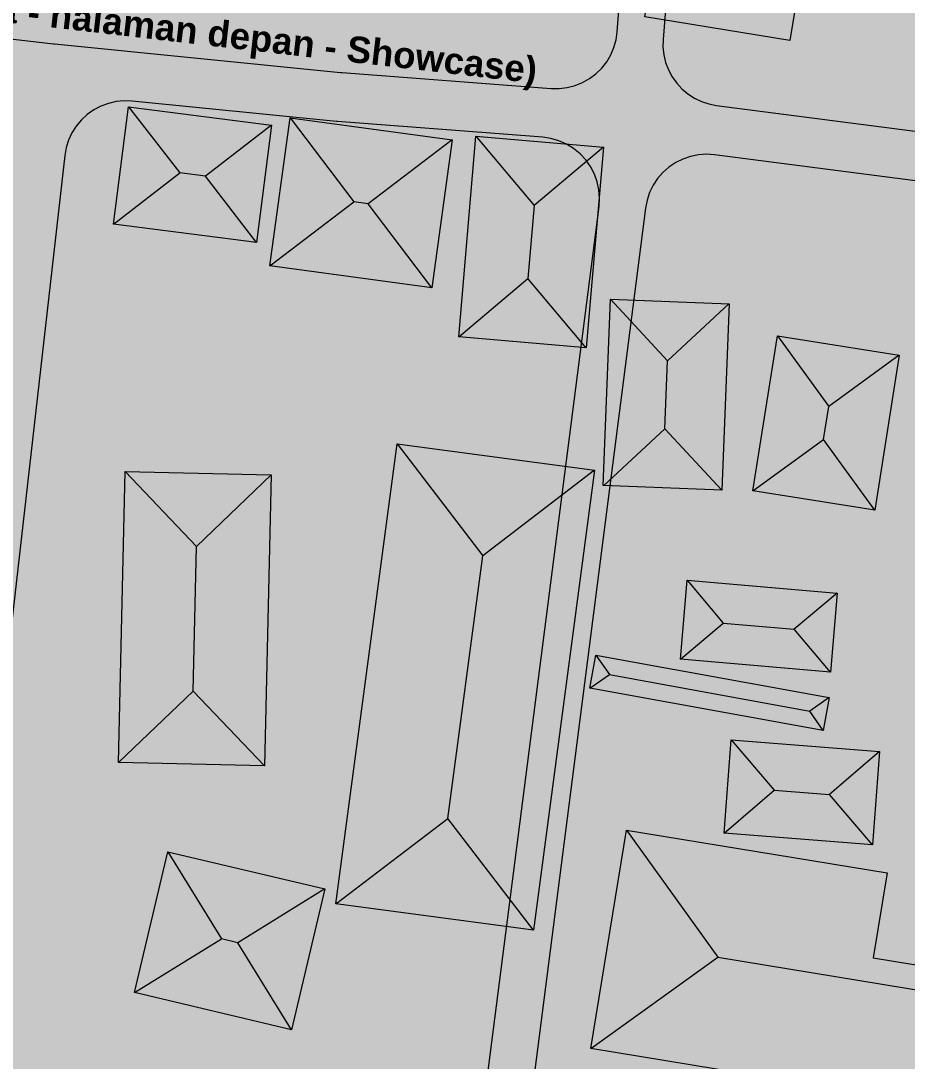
# Model space of a CAD drawing. Header units: metres. Extents: x 305859 to 307221, y 9155922 to 9156786.
# Drawn here: x 306630.1 to 306687.6, y 9156256.9 to 9156324.3 of the extents above; entities that cross this region are included whole.
import ezdxf

# ---------------------------------------------------------------- set-up
doc = ezdxf.new("R2010")
doc.units = ezdxf.units.M
doc.linetypes.add('DASHED2', pattern=[0.762, 0.635, -0.127])
for name, color, linetype, lineweight, true_color in [('A-ALUR_WISATA', 7, 'DASHED2', 50, 0xeb7800), ('A-LABEL', 7, 'Continuous', 0, 0x000000), ('B-BANGUNAN_PERMUKIMAN', 7, 'Continuous', 13, 0xf0cd8c), ('B-BAYANGAN', 7, 'Continuous', 0, 0x76786c), ('J-PERKERASAN_JALAN', 7, 'Continuous', 9, 0x989896)]:
    doc.layers.add(name, color=color, linetype=linetype, lineweight=lineweight, true_color=true_color)
doc.layers.add('G-PERKERASAN', color=7, linetype='Continuous')
doc.styles.add('ARIALB', font='arialbd.ttf')

msp = doc.modelspace()

# ---------------------------------------------------------------- hatches: boundary and pattern name
at = {"layer": 'A-ALUR_WISATA', "true_color": 0xeb7800}
h = msp.add_hatch(color=30, dxfattribs=at)
h.dxf.hatch_style = 1
h.paths.add_polyline_path([(306636.058, 9156320.922), (306631.051, 9156319.298), (306631.521, 9156323.592)])
h = msp.add_hatch(color=30, dxfattribs=at)
h.dxf.hatch_style = 1
h.paths.add_polyline_path([(306628.558, 9156322.558), (306633.164, 9156322.044), (306632.987, 9156320.454), (306628.38, 9156320.967), (306628.379, 9156320.968), (306627.023, 9156321.121), (306627.202, 9156322.711), (306628.558, 9156322.558)])
h = msp.add_hatch(color=30, dxfattribs=at)
h.dxf.hatch_style = 1
h.paths.add_polyline_path([(306637.23, 9156321.598), (306640.364, 9156321.264), (306642.105, 9156321.088), (306641.944, 9156319.496), (306640.2, 9156319.673), (306640.196, 9156319.673), (306637.059, 9156320.008), (306637.057, 9156320.008), (306635.971, 9156320.127), (306636.145, 9156321.717), (306637.23, 9156321.598)])
h = msp.add_hatch(color=30, dxfattribs=at)
h.dxf.hatch_style = 1
h.paths.add_polyline_path([(306647.388, 9156320.571), (306649.742, 9156320.353), (306651.055, 9156320.235), (306650.912, 9156318.641), (306649.597, 9156318.759), (306649.595, 9156318.76), (306647.239, 9156318.978), (306647.236, 9156318.979), (306644.933, 9156319.199), (306645.086, 9156320.792), (306647.388, 9156320.571)])
h = msp.add_hatch(color=30, dxfattribs=at)
h.dxf.hatch_style = 1
h.paths.add_polyline_path([(306654.468, 9156319.935), (306656.841, 9156319.735), (306659.22, 9156319.541), (306660.014, 9156319.479), (306659.889, 9156317.884), (306659.094, 9156317.946), (306659.091, 9156317.946), (306656.71, 9156318.14), (306656.708, 9156318.14), (306654.333, 9156318.34), (306654.331, 9156318.341), (306653.903, 9156318.378), (306654.042, 9156319.972), (306654.468, 9156319.935)])
h = msp.add_hatch(color=30, dxfattribs=at)
h.dxf.hatch_style = 1
h.paths.add_polyline_path([(306664.847, 9156319.042), (306664.855, 9156319.041), (306668.921, 9156318.606), (306668.926, 9156318.606), (306668.999, 9156318.598), (306668.818, 9156317.008), (306668.748, 9156317.016), (306664.689, 9156317.449), (306662.864, 9156317.625), (306663.017, 9156319.218), (306664.847, 9156319.042)])
h = msp.add_hatch(color=30, dxfattribs=at)
h.dxf.hatch_style = 1
h.paths.add_polyline_path([(306673.831, 9156318.048), (306673.835, 9156318.048), (306677.943, 9156317.56), (306677.754, 9156315.971), (306673.648, 9156316.458), (306671.799, 9156316.669), (306671.98, 9156318.259), (306673.831, 9156318.048)])
h = msp.add_hatch(color=30, dxfattribs=at)
h.dxf.hatch_style = 1
h.paths.add_polyline_path([(306686.164, 9156316.561), (306686.166, 9156316.561), (306686.882, 9156316.472), (306686.683, 9156314.884), (306685.969, 9156314.973), (306680.73, 9156315.614), (306680.924, 9156317.202), (306686.164, 9156316.561)])
at = {"layer": 'B-BANGUNAN_PERMUKIMAN', "true_color": 0xc07853}
h = msp.add_hatch(color=23, dxfattribs=at)
h.dxf.hatch_style = 1
h.paths.add_polyline_path([(306679.593, 9156332.259), (306683.074, 9156327.427), (306680.777, 9156327.8), (306680.008, 9156323.072), (306670.603, 9156324.602), (306670.821, 9156325.941), (306679.593, 9156332.259)])
at = {"layer": 'B-BANGUNAN_PERMUKIMAN', "true_color": 0xee9467}
h = msp.add_hatch(color=21, dxfattribs=at)
h.dxf.hatch_style = 1
h.paths.add_polyline_path([(306640.405, 9156314.472), (306636.11, 9156311.153), (306637.086, 9156318.767), (306640.405, 9156314.472)])
at = {"layer": 'B-BANGUNAN_PERMUKIMAN', "true_color": 0xe89065}
h = msp.add_hatch(color=33, dxfattribs=at)
h.dxf.hatch_style = 1
h.paths.add_polyline_path([(306646.372, 9156317.577), (306642.077, 9156314.257), (306640.405, 9156314.472), (306637.086, 9156318.767), (306646.372, 9156317.577)])
at = {"layer": 'B-BANGUNAN_PERMUKIMAN', "true_color": 0xef9467}
h = msp.add_hatch(color=21, dxfattribs=at)
h.dxf.hatch_style = 1
h.paths.add_polyline_path([(306651.709, 9156312.599), (306646.255, 9156308.454), (306647.564, 9156318.053), (306651.709, 9156312.599)])
at = {"layer": 'B-BANGUNAN_PERMUKIMAN', "true_color": 0xe89064}
h = msp.add_hatch(color=33, dxfattribs=at)
h.dxf.hatch_style = 1
h.paths.add_polyline_path([(306652.626, 9156312.474), (306651.709, 9156312.599), (306647.564, 9156318.053), (306658.08, 9156316.619), (306652.626, 9156312.474)])
at = {"layer": 'B-BANGUNAN_PERMUKIMAN', "true_color": 0xb97350}
h = msp.add_hatch(color=23, dxfattribs=at)
h.dxf.hatch_style = 1
h.paths.add_polyline_path([(306642.077, 9156314.257), (306646.372, 9156317.577), (306645.397, 9156309.962), (306642.077, 9156314.257)])
at = {"layer": 'B-BANGUNAN_PERMUKIMAN', "true_color": 0xb87350}
h = msp.add_hatch(color=35, dxfattribs=at)
h.dxf.hatch_style = 1
h.paths.add_polyline_path([(306652.626, 9156312.474), (306658.08, 9156316.619), (306658.08, 9156316.619), (306656.771, 9156307.02), (306652.626, 9156312.474)])
at = {"layer": 'B-BANGUNAN_PERMUKIMAN', "true_color": 0xed9467}
h = msp.add_hatch(color=21, dxfattribs=at)
h.dxf.hatch_style = 1
h.paths.add_polyline_path([(306659.629, 9156316.862), (306663.413, 9156312.371), (306663.009, 9156307.629), (306658.518, 9156303.845), (306658.517, 9156303.845), (306659.629, 9156316.862)])
at = {"layer": 'B-BANGUNAN_PERMUKIMAN', "true_color": 0xe99165}
h = msp.add_hatch(color=33, dxfattribs=at)
h.dxf.hatch_style = 1
h.paths.add_polyline_path([(306663.413, 9156312.371), (306659.629, 9156316.862), (306667.905, 9156316.156), (306663.413, 9156312.371)])
at = {"layer": 'B-BANGUNAN_PERMUKIMAN', "true_color": 0xba7350}
h = msp.add_hatch(color=23, dxfattribs=at)
h.dxf.hatch_style = 1
h.paths.add_polyline_path([(306666.793, 9156303.138), (306663.009, 9156307.629), (306663.413, 9156312.371), (306667.905, 9156316.156), (306666.793, 9156303.138)])
at = {"layer": 'B-BANGUNAN_PERMUKIMAN', "true_color": 0xbf7753}
h = msp.add_hatch(color=23, dxfattribs=at)
h.dxf.hatch_style = 1
h.paths.add_polyline_path([(306640.405, 9156314.472), (306642.077, 9156314.257), (306645.397, 9156309.962), (306636.11, 9156311.152), (306636.11, 9156311.153), (306640.405, 9156314.472)])
h = msp.add_hatch(color=23, dxfattribs=at)
h.dxf.hatch_style = 1
h.paths.add_polyline_path([(306646.255, 9156308.454), (306646.255, 9156308.454), (306651.709, 9156312.599), (306652.626, 9156312.474), (306656.771, 9156307.02), (306646.255, 9156308.454)])
at = {"layer": 'B-BANGUNAN_PERMUKIMAN', "true_color": 0xbe7652}
h = msp.add_hatch(color=23, dxfattribs=at)
h.dxf.hatch_style = 1
h.paths.add_polyline_path([(306663.009, 9156307.629), (306666.793, 9156303.138), (306658.518, 9156303.845), (306663.009, 9156307.629)])
at = {"layer": 'B-BANGUNAN_PERMUKIMAN', "true_color": 0xec9366}
h = msp.add_hatch(color=33, dxfattribs=at)
h.dxf.hatch_style = 1
h.paths.add_polyline_path([(306672.065, 9156302.28), (306671.897, 9156297.885), (306667.906, 9156294.188), (306667.898, 9156294.189), (306668.36, 9156306.279), (306672.065, 9156302.28)])
at = {"layer": 'B-BANGUNAN_PERMUKIMAN', "true_color": 0xeb9266}
h = msp.add_hatch(color=33, dxfattribs=at)
h.dxf.hatch_style = 1
h.paths.add_polyline_path([(306672.065, 9156302.28), (306668.36, 9156306.279), (306676.055, 9156305.977), (306672.065, 9156302.28)])
at = {"layer": 'B-BANGUNAN_PERMUKIMAN', "true_color": 0xbb7451}
h = msp.add_hatch(color=23, dxfattribs=at)
h.dxf.hatch_style = 1
h.paths.add_polyline_path([(306671.897, 9156297.885), (306672.065, 9156302.28), (306676.055, 9156305.977), (306676.063, 9156305.977), (306675.601, 9156293.886), (306671.897, 9156297.885)])
at = {"layer": 'B-BANGUNAN_PERMUKIMAN', "true_color": 0xef9567}
h = msp.add_hatch(color=21, dxfattribs=at)
h.dxf.hatch_style = 1
h.paths.add_polyline_path([(306679.202, 9156303.898), (306679.203, 9156303.898), (306682.532, 9156299.32), (306682.193, 9156297.173), (306677.614, 9156293.844), (306679.202, 9156303.898)])
at = {"layer": 'B-BANGUNAN_PERMUKIMAN', "true_color": 0xe79064}
h = msp.add_hatch(color=33, dxfattribs=at)
h.dxf.hatch_style = 1
h.paths.add_polyline_path([(306682.532, 9156299.32), (306679.203, 9156303.898), (306687.109, 9156302.649), (306687.109, 9156302.649), (306682.532, 9156299.32)])
at = {"layer": 'B-BANGUNAN_PERMUKIMAN', "true_color": 0xb87250}
h = msp.add_hatch(color=35, dxfattribs=at)
h.dxf.hatch_style = 1
h.paths.add_polyline_path([(306682.193, 9156297.173), (306682.532, 9156299.32), (306687.109, 9156302.649), (306685.522, 9156292.596), (306682.193, 9156297.173)])
at = {"layer": 'B-BANGUNAN_PERMUKIMAN', "true_color": 0xbc7551}
h = msp.add_hatch(color=23, dxfattribs=at)
h.dxf.hatch_style = 1
h.paths.add_polyline_path([(306671.897, 9156297.885), (306675.601, 9156293.886), (306667.906, 9156294.188), (306671.897, 9156297.885)])
at = {"layer": 'B-BANGUNAN_PERMUKIMAN', "true_color": 0xee9467}
h = msp.add_hatch(color=21, dxfattribs=at)
h.dxf.hatch_style = 1
h.paths.add_polyline_path([(306660.07, 9156289.639), (306657.805, 9156272.606), (306650.547, 9156267.052), (306654.516, 9156296.896), (306660.07, 9156289.639)])
at = {"layer": 'B-BANGUNAN_PERMUKIMAN', "true_color": 0xe89064}
h = msp.add_hatch(color=33, dxfattribs=at)
h.dxf.hatch_style = 1
h.paths.add_polyline_path([(306660.07, 9156289.639), (306654.516, 9156296.896), (306654.516, 9156296.897), (306667.328, 9156295.193), (306660.07, 9156289.639)])
at = {"layer": 'B-BANGUNAN_PERMUKIMAN', "true_color": 0xc07753}
h = msp.add_hatch(color=23, dxfattribs=at)
h.dxf.hatch_style = 1
h.paths.add_polyline_path([(306682.193, 9156297.173), (306685.522, 9156292.596), (306685.522, 9156292.595), (306677.614, 9156293.844), (306682.193, 9156297.173)])
at = {"layer": 'B-BANGUNAN_PERMUKIMAN', "true_color": 0xec9366}
h = msp.add_hatch(color=33, dxfattribs=at)
h.dxf.hatch_style = 1
h.paths.add_polyline_path([(306636.864, 9156295.103), (306641.495, 9156290.252), (306641.277, 9156280.861), (306636.425, 9156276.229), (306636.864, 9156295.103)])
at = {"layer": 'B-BANGUNAN_PERMUKIMAN', "true_color": 0xeb9266}
h = msp.add_hatch(color=33, dxfattribs=at)
h.dxf.hatch_style = 1
h.paths.add_polyline_path([(306641.495, 9156290.252), (306636.864, 9156295.103), (306646.347, 9156294.883), (306641.495, 9156290.252)])
at = {"layer": 'B-BANGUNAN_PERMUKIMAN', "true_color": 0xbb7451}
h = msp.add_hatch(color=23, dxfattribs=at)
h.dxf.hatch_style = 1
h.paths.add_polyline_path([(306641.277, 9156280.861), (306641.495, 9156290.252), (306646.347, 9156294.883), (306646.347, 9156294.883), (306645.908, 9156276.009), (306641.277, 9156280.861)])
at = {"layer": 'B-BANGUNAN_PERMUKIMAN', "true_color": 0xb97350}
h = msp.add_hatch(color=23, dxfattribs=at)
h.dxf.hatch_style = 1
h.paths.add_polyline_path([(306663.359, 9156265.348), (306657.805, 9156272.606), (306660.07, 9156289.639), (306667.328, 9156295.193), (306663.359, 9156265.348)])
at = {"layer": 'B-BANGUNAN_PERMUKIMAN', "true_color": 0xed9467}
h = msp.add_hatch(color=21, dxfattribs=at)
h.dxf.hatch_style = 1
h.paths.add_polyline_path([(306675.687, 9156285.276), (306672.9, 9156282.935), (306673.346, 9156288.063), (306675.687, 9156285.276)])
at = {"layer": 'B-BANGUNAN_PERMUKIMAN', "true_color": 0xe99165}
h = msp.add_hatch(color=33, dxfattribs=at)
h.dxf.hatch_style = 1
h.paths.add_polyline_path([(306680.295, 9156284.875), (306675.687, 9156285.276), (306673.346, 9156288.063), (306683.082, 9156287.217), (306680.295, 9156284.875)])
at = {"layer": 'B-BANGUNAN_PERMUKIMAN', "true_color": 0xba7350}
h = msp.add_hatch(color=23, dxfattribs=at)
h.dxf.hatch_style = 1
h.paths.add_polyline_path([(306682.636, 9156282.088), (306680.295, 9156284.875), (306683.082, 9156287.217), (306683.082, 9156287.216), (306682.636, 9156282.088)])
at = {"layer": 'B-BANGUNAN_PERMUKIMAN', "true_color": 0xbe7652}
h = msp.add_hatch(color=23, dxfattribs=at)
h.dxf.hatch_style = 1
h.paths.add_polyline_path([(306672.9, 9156282.935), (306672.9, 9156282.935), (306675.687, 9156285.276), (306680.295, 9156284.875), (306682.636, 9156282.088), (306672.9, 9156282.935)])
at = {"layer": 'B-BANGUNAN_PERMUKIMAN', "true_color": 0xef9568}
h = msp.add_hatch(color=21, dxfattribs=at)
h.dxf.hatch_style = 1
h.paths.add_polyline_path([(306668.292, 9156281.934), (306667.031, 9156281.062), (306667.419, 9156283.194), (306668.292, 9156281.934)])
at = {"layer": 'B-BANGUNAN_PERMUKIMAN', "true_color": 0xe79064}
h = msp.add_hatch(color=33, dxfattribs=at)
h.dxf.hatch_style = 1
h.paths.add_polyline_path([(306682.553, 9156280.443), (306681.293, 9156279.57), (306668.292, 9156281.934), (306667.419, 9156283.194), (306682.553, 9156280.443)])
at = {"layer": 'B-BANGUNAN_PERMUKIMAN', "true_color": 0xc07753}
h = msp.add_hatch(color=23, dxfattribs=at)
h.dxf.hatch_style = 1
h.paths.add_polyline_path([(306668.292, 9156281.934), (306681.293, 9156279.57), (306682.165, 9156278.311), (306682.165, 9156278.31), (306667.031, 9156281.062), (306668.292, 9156281.934)])
at = {"layer": 'B-BANGUNAN_PERMUKIMAN', "true_color": 0xbc7551}
h = msp.add_hatch(color=23, dxfattribs=at)
h.dxf.hatch_style = 1
h.paths.add_polyline_path([(306641.277, 9156280.861), (306645.908, 9156276.009), (306645.908, 9156276.009), (306636.425, 9156276.229), (306641.277, 9156280.861)])
at = {"layer": 'B-BANGUNAN_PERMUKIMAN', "true_color": 0xb8724f}
h = msp.add_hatch(color=35, dxfattribs=at)
h.dxf.hatch_style = 1
h.paths.add_polyline_path([(306681.293, 9156279.57), (306682.553, 9156280.443), (306682.165, 9156278.311), (306681.293, 9156279.57)])
at = {"layer": 'B-BANGUNAN_PERMUKIMAN', "true_color": 0xed9467}
h = msp.add_hatch(color=21, dxfattribs=at)
h.dxf.hatch_style = 1
h.paths.add_polyline_path([(306678.997, 9156274.432), (306675.738, 9156271.638), (306675.738, 9156271.638), (306676.203, 9156277.692), (306678.997, 9156274.432)])
at = {"layer": 'B-BANGUNAN_PERMUKIMAN', "true_color": 0xea9165}
h = msp.add_hatch(color=33, dxfattribs=at)
h.dxf.hatch_style = 1
h.paths.add_polyline_path([(306685.834, 9156276.951), (306685.834, 9156276.95), (306682.574, 9156274.157), (306678.997, 9156274.432), (306676.203, 9156277.692), (306685.834, 9156276.951)])
at = {"layer": 'B-BANGUNAN_PERMUKIMAN', "true_color": 0xba7350}
h = msp.add_hatch(color=23, dxfattribs=at)
h.dxf.hatch_style = 1
h.paths.add_polyline_path([(306682.574, 9156274.157), (306685.834, 9156276.95), (306685.368, 9156270.897), (306682.574, 9156274.157)])
at = {"layer": 'B-BANGUNAN_PERMUKIMAN', "true_color": 0xbd7652}
h = msp.add_hatch(color=23, dxfattribs=at)
h.dxf.hatch_style = 1
h.paths.add_polyline_path([(306678.997, 9156274.432), (306682.574, 9156274.157), (306685.368, 9156270.897), (306675.738, 9156271.638), (306678.997, 9156274.432)])
at = {"layer": 'B-BANGUNAN_PERMUKIMAN', "true_color": 0xbf7753}
h = msp.add_hatch(color=23, dxfattribs=at)
h.dxf.hatch_style = 1
h.paths.add_polyline_path([(306657.805, 9156272.606), (306663.359, 9156265.348), (306650.547, 9156267.052), (306657.805, 9156272.606)])
at = {"layer": 'B-BANGUNAN_PERMUKIMAN', "true_color": 0xf19668}
h = msp.add_hatch(color=21, dxfattribs=at)
h.dxf.hatch_style = 1
h.paths.add_polyline_path([(306675.334, 9156263.594), (306667.08, 9156257.668), (306669.408, 9156271.848), (306675.334, 9156263.594)])
at = {"layer": 'B-BANGUNAN_PERMUKIMAN', "true_color": 0xdb885f}
h = msp.add_hatch(color=23, dxfattribs=at)
h.dxf.hatch_style = 1
h.paths.add_polyline_path([(306686.32, 9156269.072), (306685.416, 9156263.565), (306698.783, 9156261.37), (306696.94, 9156260.047), (306675.334, 9156263.594), (306669.408, 9156271.848), (306669.408, 9156271.849), (306686.32, 9156269.072)])
at = {"layer": 'B-BANGUNAN_PERMUKIMAN', "true_color": 0xf09568}
h = msp.add_hatch(color=21, dxfattribs=at)
h.dxf.hatch_style = 1
h.paths.add_polyline_path([(306639.627, 9156270.432), (306639.627, 9156270.432), (306643.115, 9156264.79), (306637.473, 9156261.301), (306639.627, 9156270.432)])
at = {"layer": 'B-BANGUNAN_PERMUKIMAN', "true_color": 0xe58f63}
h = msp.add_hatch(color=33, dxfattribs=at)
h.dxf.hatch_style = 1
h.paths.add_polyline_path([(306644.181, 9156264.539), (306643.115, 9156264.79), (306639.627, 9156270.432), (306649.823, 9156268.027), (306649.823, 9156268.027), (306644.181, 9156264.539)])
at = {"layer": 'B-BANGUNAN_PERMUKIMAN', "true_color": 0xb7724f}
h = msp.add_hatch(color=35, dxfattribs=at)
h.dxf.hatch_style = 1
h.paths.add_polyline_path([(306644.181, 9156264.539), (306649.823, 9156268.027), (306647.669, 9156258.896), (306644.181, 9156264.539)])
at = {"layer": 'B-BANGUNAN_PERMUKIMAN', "true_color": 0xc27854}
h = msp.add_hatch(color=23, dxfattribs=at)
h.dxf.hatch_style = 1
h.paths.add_polyline_path([(306637.473, 9156261.301), (306643.115, 9156264.79), (306644.181, 9156264.539), (306647.669, 9156258.896), (306637.473, 9156261.301)])
at = {"layer": 'B-BANGUNAN_PERMUKIMAN', "true_color": 0xb36f4d}
h = msp.add_hatch(color=35, dxfattribs=at)
h.dxf.hatch_style = 1
h.paths.add_polyline_path([(306675.334, 9156263.594), (306696.94, 9156260.047), (306702.867, 9156251.792), (306667.08, 9156257.668), (306675.334, 9156263.594)])
at = {"layer": 'B-BAYANGAN', "true_color": 0x76786c}
h = msp.add_hatch(color=8, dxfattribs=at)
h.dxf.hatch_style = 1
h.paths.add_polyline_path([(306693.207, 9156354.533), (306688.552, 9156325.908), (306681.527, 9156327.05), (306680.758, 9156322.322), (306671.353, 9156323.852), (306674.528, 9156343.378), (306674.959, 9156346.027), (306682.717, 9156344.766), (306682.506, 9156343.47), (306684.064, 9156343.217), (306684.603, 9156346.533), (306686.546, 9156346.217), (306686.796, 9156347.755), (306674.198, 9156349.803), (306675.437, 9156357.422), (306693.207, 9156354.533)])
h = msp.add_hatch(color=8, dxfattribs=at)
h.dxf.hatch_style = 1
h.paths.add_polyline_path([(306647.123, 9156316.827), (306646.147, 9156309.212), (306636.86, 9156310.402), (306637.836, 9156318.017), (306647.123, 9156316.827)])
h = msp.add_hatch(color=8, dxfattribs=at)
h.dxf.hatch_style = 1
h.paths.add_polyline_path([(306658.83, 9156315.869), (306657.521, 9156306.27), (306647.005, 9156307.704), (306648.314, 9156317.303), (306658.83, 9156315.869)])
h = msp.add_hatch(color=8, dxfattribs=at)
h.dxf.hatch_style = 1
h.paths.add_polyline_path([(306668.655, 9156315.406), (306667.543, 9156302.388), (306659.267, 9156303.095), (306660.379, 9156316.112), (306668.655, 9156315.406)])
h = msp.add_hatch(color=8, dxfattribs=at)
h.dxf.hatch_style = 1
h.paths.add_polyline_path([(306676.813, 9156305.227), (306676.351, 9156293.136), (306668.648, 9156293.439), (306669.11, 9156305.529), (306676.813, 9156305.227)])
h = msp.add_hatch(color=8, dxfattribs=at)
h.dxf.hatch_style = 1
h.paths.add_polyline_path([(306687.859, 9156301.899), (306686.272, 9156291.845), (306678.364, 9156293.094), (306679.952, 9156303.148), (306687.859, 9156301.899)])
h = msp.add_hatch(color=8, dxfattribs=at)
h.dxf.hatch_style = 1
h.paths.add_polyline_path([(306668.078, 9156294.443), (306664.109, 9156264.598), (306651.297, 9156266.302), (306655.266, 9156296.147), (306668.078, 9156294.443)])
h = msp.add_hatch(color=8, dxfattribs=at)
h.dxf.hatch_style = 1
h.paths.add_polyline_path([(306647.097, 9156294.133), (306646.658, 9156275.259), (306637.175, 9156275.479), (306637.614, 9156294.353), (306647.097, 9156294.133)])
h = msp.add_hatch(color=8, dxfattribs=at)
h.dxf.hatch_style = 1
h.paths.add_polyline_path([(306683.832, 9156286.466), (306683.386, 9156281.338), (306673.65, 9156282.184), (306674.096, 9156287.313), (306683.832, 9156286.466)])
h = msp.add_hatch(color=8, dxfattribs=at)
h.dxf.hatch_style = 1
h.paths.add_polyline_path([(306683.303, 9156279.693), (306682.915, 9156277.56), (306667.781, 9156280.312), (306668.169, 9156282.445), (306683.303, 9156279.693)])
h = msp.add_hatch(color=8, dxfattribs=at)
h.dxf.hatch_style = 1
h.paths.add_polyline_path([(306686.584, 9156276.201), (306686.118, 9156270.147), (306676.487, 9156270.888), (306676.953, 9156276.942), (306686.584, 9156276.201)])
h = msp.add_hatch(color=8, dxfattribs=at)
h.dxf.hatch_style = 1
h.paths.add_polyline_path([(306705.042, 9156259.716), (306703.618, 9156251.042), (306667.83, 9156256.918), (306670.158, 9156271.099), (306687.07, 9156268.323), (306686.166, 9156262.815), (306705.042, 9156259.716)])
h = msp.add_hatch(color=8, dxfattribs=at)
h.dxf.hatch_style = 1
h.paths.add_polyline_path([(306650.573, 9156267.277), (306648.419, 9156258.146), (306638.223, 9156260.551), (306640.376, 9156269.682), (306650.573, 9156267.277)])
at = {"layer": 'G-PERKERASAN', "true_color": 0xe0ded9}
h = msp.add_hatch(color=254, dxfattribs=at)
h.dxf.hatch_style = 1
h.paths.add_polyline_path([(306908.991, 9156199.224), (306871.946, 9156198.019), (306868.838, 9156144.144), (306843.973, 9156139.654), (306613.966, 9156113.407), (306520.721, 9156109.954), (306448.831, 9156118.111), (306448.831, 9156123.174), (306477.156, 9156118.515), (306520.147, 9156115.685), (306566.866, 9156115.258), (306613.832, 9156118.698), (306780.378, 9156142.221), (306834.175, 9156150.611), (306834.206, 9156150.614), (306834.236, 9156150.619), (306836.67, 9156150.94), (306832.652, 9156160.25), (306794.325, 9156155.537), (306785.065, 9156153.865), (306754.667, 9156148.377), (306749.086, 9156147.369), (306735.941, 9156145.416), (306694.109, 9156139.201), (306682.572, 9156137.435), (306647.045, 9156131.998), (306596.424, 9156127.396), (306534.299, 9156127.396), (306532.491, 9156127.582), (306527.336, 9156128.112), (306527.76, 9156145.94), (306529.801, 9156231.677), (306512.264, 9156228.096), (306472.743, 9156232.048), (306466.174, 9156213.241), (306448.831, 9156196.713), (306448.831, 9156532.371), (306504.834, 9156523.084), (306572.178, 9156510.306), (306677.166, 9156490.276), (306781.809, 9156471.972), (306833.432, 9156467.309), (306884.355, 9156462.71), (306888.869, 9156462.302), (306908.991, 9156460.229), (306908.991, 9156405.135), (306880.738, 9156410.367), (306872.191, 9156289.958), (306880.063, 9156289.504), (306887.261, 9156399.075), (306908.991, 9156395.952), (306908.991, 9156283.201), (306908.991, 9156208.942), (306891.749, 9156208.374), (306886.184, 9156208.191), (306882.096, 9156208.056), (306881.637, 9156222), (306879.908, 9156222), (306879.787, 9156200), (306885.632, 9156200.303), (306885.601, 9156199.857), (306906.625, 9156201.392), (306908.7, 9156201.5), (306908.991, 9156201.535), (306908.991, 9156199.224)])
at = {"layer": 'J-PERKERASAN_JALAN', "true_color": 0xa8a8a6}
h = msp.add_hatch(color=253, dxfattribs=at)
h.dxf.hatch_style = 1
h.paths.add_polyline_path([(306644.846, 9156501.891), (306682.628, 9156491.9), (306683.147, 9156491.799), (306683.674, 9156491.767), (306684.2, 9156491.805), (306684.718, 9156491.912), (306685.216, 9156492.086), (306685.687, 9156492.324), (306686.123, 9156492.622), (306686.516, 9156492.975), (306686.858, 9156493.377), (306687.145, 9156493.82), (306687.371, 9156494.297), (306687.532, 9156494.8), (306687.626, 9156495.32), (306695.984, 9156569.63), (306695.989, 9156569.68), (306698.582, 9156595.648), (306698.6, 9156596.174), (306698.548, 9156596.698), (306698.428, 9156597.211), (306698.242, 9156597.704), (306697.992, 9156598.168), (306697.684, 9156598.595), (306697.322, 9156598.978), (306696.913, 9156599.31), (306696.464, 9156599.585), (306695.982, 9156599.799), (306695.477, 9156599.948), (306694.957, 9156600.029), (306670.552, 9156602.201), (306670.518, 9156602.204), (306670.5, 9156602.206), (306670.466, 9156602.21), (306657.245, 9156603.85), (306657.037, 9156603.87), (306645.006, 9156604.728), (306644.988, 9156604.729), (306644.846, 9156604.739), (306644.846, 9156621.261), (306646.808, 9156644.864), (306646.817, 9156645.394), (306646.755, 9156645.922), (306646.625, 9156646.436), (306646.427, 9156646.928), (306646.166, 9156647.39), (306645.846, 9156647.813), (306645.473, 9156648.191), (306645.053, 9156648.515), (306644.846, 9156648.636), (306644.846, 9156652.085), (306644.923, 9156652.078), (306645.076, 9156652.056), (306645.226, 9156652.019), (306645.31, 9156651.993), (306646.552, 9156651.573), (306646.635, 9156651.543), (306646.777, 9156651.481), (306646.893, 9156651.417), (306647.021, 9156651.331), (306647.091, 9156651.277), (306648.075, 9156650.482), (306648.162, 9156650.408), (306648.302, 9156650.266), (306648.424, 9156650.108), (306648.487, 9156650.013), (306649.22, 9156648.813), (306649.269, 9156648.727), (306649.344, 9156648.572), (306649.403, 9156648.411), (306649.43, 9156648.316), (306649.845, 9156646.712), (306649.869, 9156646.584), (306649.877, 9156646.448), (306649.896, 9156646.221), (306649.912, 9156646.085), (306649.909, 9156645.955), (306647.057, 9156611.647), (306647.048, 9156611.12), (306647.108, 9156610.596), (306647.237, 9156610.085), (306647.432, 9156609.595), (306647.689, 9156609.135), (306648.005, 9156608.713), (306648.374, 9156608.336), (306648.789, 9156608.011), (306649.243, 9156607.743), (306649.728, 9156607.538), (306650.236, 9156607.397), (306650.758, 9156607.325), (306657.367, 9156606.854), (306657.419, 9156606.85), (306657.445, 9156606.847), (306657.497, 9156606.842), (306665.344, 9156605.868), (306665.869, 9156605.838), (306666.394, 9156605.877), (306666.909, 9156605.984), (306667.406, 9156606.159), (306667.875, 9156606.397), (306668.309, 9156606.694), (306668.701, 9156607.046), (306669.043, 9156607.446), (306669.329, 9156607.888), (306669.555, 9156608.363), (306669.716, 9156608.864), (306669.81, 9156609.382), (306674.406, 9156649.437), (306674.428, 9156649.558), (306674.551, 9156649.552), (306677.271, 9156649.24), (306677.393, 9156649.218), (306677.387, 9156649.095), (306672.801, 9156609.131), (306672.776, 9156608.6), (306672.821, 9156608.07), (306672.936, 9156607.551), (306673.119, 9156607.051), (306673.367, 9156606.581), (306673.675, 9156606.147), (306674.037, 9156605.758), (306674.448, 9156605.421), (306674.9, 9156605.141), (306675.385, 9156604.924), (306675.895, 9156604.773), (306676.421, 9156604.69), (306695.455, 9156602.997), (306695.967, 9156602.984), (306696.477, 9156603.037), (306696.976, 9156603.155), (306697.455, 9156603.336), (306697.908, 9156603.576), (306698.326, 9156603.873), (306698.703, 9156604.22), (306699.032, 9156604.613), (306699.309, 9156605.044), (306699.528, 9156605.508), (306699.686, 9156605.996), (306699.78, 9156606.499), (306716.122, 9156741.172), (306716.151, 9156741.689), (306716.113, 9156742.205), (306716.009, 9156742.711), (306715.841, 9156743.2), (306715.61, 9156743.663), (306715.322, 9156744.093), (306714.981, 9156744.482), (306714.592, 9156744.823), (306714.163, 9156745.112), (306713.7, 9156745.342), (306713.211, 9156745.511), (306712.704, 9156745.616), (306712.189, 9156745.654), (306666.911, 9156746.074), (306644.846, 9156746.374), (306644.846, 9156749.374), (306666.925, 9156749.074), (306666.942, 9156749.074), (306718.292, 9156748.598), (306718.4, 9156748.598), (306737.502, 9156748.94), (306746.832, 9156749), (306746.832, 9156746.001), (306737.593, 9156745.941), (306737.547, 9156745.94), (306723.164, 9156745.683), (306722.646, 9156745.64), (306722.137, 9156745.53), (306721.647, 9156745.354), (306721.184, 9156745.117), (306720.755, 9156744.822), (306720.369, 9156744.473), (306720.031, 9156744.077), (306719.747, 9156743.641), (306719.523, 9156743.171), (306719.361, 9156742.677), (306719.265, 9156742.165), (306702.827, 9156606.709), (306702.798, 9156606.205), (306702.833, 9156605.702), (306702.931, 9156605.207), (306703.09, 9156604.728), (306703.308, 9156604.273), (306703.582, 9156603.849), (306703.907, 9156603.463), (306704.278, 9156603.121), (306704.689, 9156602.828), (306705.134, 9156602.59), (306705.605, 9156602.409), (306706.096, 9156602.289), (306706.597, 9156602.232), (306734.805, 9156600.812), (306735.341, 9156600.821), (306735.872, 9156600.902), (306736.387, 9156601.053), (306736.877, 9156601.271), (306737.333, 9156601.554), (306737.748, 9156601.894), (306738.113, 9156602.288), (306738.422, 9156602.726), (306738.67, 9156603.202), (306738.852, 9156603.707), (306738.964, 9156604.231), (306739.006, 9156604.766), (306739.208, 9156624.77), (306739.214, 9156624.897), (306739.218, 9156624.96), (306739.232, 9156625.087), (306739.378, 9156626.142), (306739.392, 9156626.229), (306739.431, 9156626.4), (306739.456, 9156626.484), (306739.711, 9156627.27), (306739.743, 9156627.363), (306739.812, 9156627.52), (306739.883, 9156627.648), (306739.981, 9156627.788), (306740.042, 9156627.864), (306740.45, 9156628.344), (306740.517, 9156628.418), (306740.644, 9156628.54), (306740.762, 9156628.632), (306740.888, 9156628.713), (306741.022, 9156628.78), (306741.186, 9156628.842), (306741.282, 9156628.871), (306741.894, 9156629.037), (306741.984, 9156629.059), (306742.165, 9156629.09), (306742.257, 9156629.1), (306742.92, 9156629.153), (306742.958, 9156629.155), (306742.978, 9156629.157), (306743.016, 9156629.158), (306746.832, 9156629.316), (306746.832, 9156624.748), (306746.627, 9156624.785), (306746.112, 9156624.811), (306745.599, 9156624.77), (306745.094, 9156624.664), (306744.608, 9156624.494), (306744.148, 9156624.263), (306743.721, 9156623.975), (306743.334, 9156623.634), (306742.995, 9156623.246), (306742.709, 9156622.818), (306742.479, 9156622.357), (306742.311, 9156621.87), (306742.207, 9156621.366), (306742.169, 9156620.852), (306742.009, 9156605.084), (306742.036, 9156604.578), (306742.127, 9156604.079), (306742.281, 9156603.595), (306742.494, 9156603.135), (306742.764, 9156602.705), (306743.086, 9156602.313), (306743.455, 9156601.965), (306743.865, 9156601.667), (306744.31, 9156601.423), (306744.782, 9156601.237), (306745.274, 9156601.112), (306745.778, 9156601.051), (306746.285, 9156601.053), (306746.832, 9156601.091), (306746.832, 9156598.084), (306740.557, 9156597.65), (306740.55, 9156597.65), (306739.623, 9156597.584), (306739.502, 9156597.579), (306739.441, 9156597.578), (306739.32, 9156597.581), (306705.781, 9156599.269), (306705.274, 9156599.263), (306704.772, 9156599.192), (306704.283, 9156599.059), (306703.815, 9156598.864), (306703.375, 9156598.612), (306702.971, 9156598.307), (306702.609, 9156597.952), (306702.294, 9156597.555), (306702.032, 9156597.121), (306701.827, 9156596.658), (306701.682, 9156596.172), (306701.6, 9156595.672), (306698.971, 9156569.354), (306698.97, 9156569.345), (306698.968, 9156569.32), (306690.454, 9156493.625), (306690.43, 9156493.089), (306690.478, 9156492.555), (306690.597, 9156492.032), (306690.785, 9156491.529), (306691.038, 9156491.057), (306691.353, 9156490.622), (306691.723, 9156490.233), (306692.141, 9156489.897), (306692.601, 9156489.621), (306693.093, 9156489.408), (306693.61, 9156489.263), (306746.584, 9156478.174), (306746.832, 9156478.131), (306746.832, 9156474.899), (306746.254, 9156474.979), (306746.187, 9156474.99), (306746.147, 9156474.997), (306746.081, 9156475.01), (306693.923, 9156485.928), (306693.42, 9156486.001), (306692.911, 9156486.008), (306692.406, 9156485.952), (306691.912, 9156485.831), (306691.437, 9156485.649), (306690.989, 9156485.409), (306690.575, 9156485.113), (306690.202, 9156484.767), (306689.876, 9156484.377), (306689.603, 9156483.949), (306689.385, 9156483.489), (306689.228, 9156483.005), (306689.134, 9156482.506), (306680.222, 9156410.677), (306675.974, 9156376.463), (306675.956, 9156376.284), (306671.777, 9156323.14), (306671.77, 9156322.633), (306671.826, 9156322.13), (306671.946, 9156321.638), (306672.127, 9156321.165), (306672.366, 9156320.718), (306672.66, 9156320.305), (306673.003, 9156319.933), (306673.391, 9156319.607), (306673.817, 9156319.333), (306674.274, 9156319.115), (306674.755, 9156318.956), (306675.252, 9156318.859), (306742.855, 9156310.121), (306742.925, 9156310.112), (306746.832, 9156309.677), (306746.832, 9156306.458), (306742.535, 9156306.936), (306742.507, 9156306.939), (306675.118, 9156315.65), (306674.596, 9156315.683), (306674.073, 9156315.648), (306673.56, 9156315.544), (306673.065, 9156315.375), (306672.596, 9156315.142), (306672.162, 9156314.85), (306671.769, 9156314.504), (306671.425, 9156314.109), (306671.135, 9156313.673), (306670.905, 9156313.203), (306670.738, 9156312.706), (306670.638, 9156312.193), (306658.158, 9156215.036), (306658.126, 9156214.508), (306658.163, 9156213.981), (306658.269, 9156213.463), (306658.443, 9156212.964), (306658.681, 9156212.492), (306658.979, 9156212.056), (306659.333, 9156211.663), (306659.734, 9156211.32), (306660.178, 9156211.032), (306660.656, 9156210.806), (306661.159, 9156210.645), (306661.679, 9156210.551), (306720.042, 9156203.993), (306720.074, 9156203.989), (306720.09, 9156203.987), (306720.122, 9156203.983), (306746.832, 9156200.101), (306746.832, 9156197.07), (306725.61, 9156200.154), (306725.102, 9156200.195), (306724.593, 9156200.171), (306724.091, 9156200.082), (306723.604, 9156199.931), (306723.141, 9156199.719), (306722.709, 9156199.45), (306722.314, 9156199.127), (306721.963, 9156198.758), (306721.662, 9156198.346), (306721.416, 9156197.9), (306721.229, 9156197.426), (306721.103, 9156196.932), (306721.041, 9156196.427), (306718.22, 9156147.695), (306718.204, 9156147.573), (306718.081, 9156147.572), (306715.348, 9156147.731), (306715.226, 9156147.746), (306715.225, 9156147.869), (306718.092, 9156197.386), (306718.089, 9156197.891), (306718.023, 9156198.392), (306717.894, 9156198.88), (306717.704, 9156199.349), (306717.457, 9156199.789), (306717.156, 9156200.195), (306716.807, 9156200.56), (306716.414, 9156200.878), (306715.985, 9156201.144), (306715.525, 9156201.354), (306715.043, 9156201.504), (306714.545, 9156201.592), (306655.828, 9156208.19), (306655.755, 9156208.199), (306655.718, 9156208.205), (306655.646, 9156208.217), (306644.846, 9156210.245), (306644.846, 9156213.297), (306650.508, 9156212.234), (306651.047, 9156212.17), (306651.589, 9156212.18), (306652.125, 9156212.263), (306652.645, 9156212.418), (306653.139, 9156212.642), (306653.598, 9156212.93), (306654.014, 9156213.278), (306654.38, 9156213.679), (306654.687, 9156214.126), (306654.931, 9156214.611), (306655.108, 9156215.124), (306655.213, 9156215.656), (306667.626, 9156312.291), (306667.658, 9156312.83), (306667.618, 9156313.369), (306667.505, 9156313.897), (306667.322, 9156314.406), (306667.072, 9156314.885), (306666.76, 9156315.326), (306666.391, 9156315.721), (306665.973, 9156316.063), (306665.512, 9156316.345), (306665.017, 9156316.562), (306664.498, 9156316.711), (306663.963, 9156316.789), (306650.646, 9156317.806), (306650.624, 9156317.808), (306650.61, 9156317.809), (306650.587, 9156317.811), (306644.846, 9156318.383), (306644.846, 9156321.599), (306650.851, 9156321.001), (306650.943, 9156320.993), (306664.514, 9156319.956), (306665.037, 9156319.95), (306665.556, 9156320.013), (306666.062, 9156320.142), (306666.547, 9156320.337), (306667.002, 9156320.593), (306667.42, 9156320.906), (306667.794, 9156321.271), (306668.117, 9156321.681), (306668.384, 9156322.131), (306668.59, 9156322.611), (306668.732, 9156323.114), (306668.807, 9156323.631), (306672.973, 9156376.62), (306672.977, 9156376.665), (306672.98, 9156376.687), (306672.985, 9156376.732), (306676.578, 9156405.674), (306676.609, 9156406.191), (306676.572, 9156406.708), (306676.469, 9156407.216), (306676.301, 9156407.706), (306676.071, 9156408.17), (306675.783, 9156408.6), (306675.442, 9156408.99), (306675.054, 9156409.333), (306674.624, 9156409.622), (306674.161, 9156409.854), (306673.672, 9156410.023), (306673.164, 9156410.128), (306650.07, 9156413.368), (306649.949, 9156413.393), (306649.958, 9156413.515), (306650.338, 9156416.227), (306650.364, 9156416.348), (306650.486, 9156416.338), (306673.408, 9156413.124), (306673.935, 9156413.085), (306674.463, 9156413.116), (306674.982, 9156413.216), (306675.483, 9156413.384), (306675.957, 9156413.617), (306676.397, 9156413.91), (306676.795, 9156414.259), (306677.142, 9156414.657), (306677.435, 9156415.097), (306677.667, 9156415.572), (306677.834, 9156416.073), (306677.933, 9156416.592), (306686.301, 9156484.039), (306686.331, 9156484.559), (306686.293, 9156485.08), (306686.188, 9156485.591), (306686.018, 9156486.084), (306685.784, 9156486.55), (306685.492, 9156486.982), (306685.146, 9156487.373), (306684.752, 9156487.715), (306684.317, 9156488.003), (306683.849, 9156488.232), (306683.354, 9156488.398), (306644.846, 9156498.581), (306644.846, 9156501.891)])
h = msp.add_hatch(color=253, dxfattribs=at)
h.dxf.hatch_style = 1
h.paths.add_polyline_path([(306644.846, 9156210.245), (306626.618, 9156213.667), (306626.505, 9156213.691), (306626.174, 9156213.794), (306626.172, 9156213.789), (306625.862, 9156213.883), (306625.354, 9156213.968), (306624.838, 9156213.986), (306624.325, 9156213.939), (306623.822, 9156213.825), (306623.337, 9156213.648), (306622.88, 9156213.41), (306622.457, 9156213.116), (306622.075, 9156212.769), (306621.729, 9156212.411), (306621.668, 9156212.351), (306621.539, 9156212.238), (306621.471, 9156212.187), (306607.409, 9156201.912), (306607.349, 9156201.87), (306607.224, 9156201.792), (306607.159, 9156201.757), (306606.505, 9156201.413), (306606.073, 9156201.15), (306605.678, 9156200.835), (306605.326, 9156200.473), (306605.023, 9156200.069), (306604.772, 9156199.631), (306604.579, 9156199.164), (306604.447, 9156198.676), (306604.376, 9156198.176), (306604.37, 9156197.671), (306604.835, 9156188.419), (306604.833, 9156188.296), (306604.711, 9156188.282), (306601.976, 9156188.144), (306601.853, 9156188.146), (306601.839, 9156188.268), (306601.453, 9156195.94), (306601.389, 9156196.479), (306601.253, 9156197.005), (306601.046, 9156197.507), (306600.773, 9156197.977), (306600.44, 9156198.406), (306600.051, 9156198.785), (306599.614, 9156199.108), (306599.138, 9156199.369), (306598.63, 9156199.563), (306598.101, 9156199.687), (306597.561, 9156199.737), (306556.9, 9156200.778), (306556.778, 9156200.789), (306556.773, 9156200.912), (306556.843, 9156203.649), (306556.854, 9156203.772), (306556.977, 9156203.777), (306601.303, 9156202.643), (306601.811, 9156202.662), (306602.313, 9156202.746), (306602.8, 9156202.893), (306603.265, 9156203.1), (306605.437, 9156204.241), (306605.937, 9156204.552), (306619.355, 9156214.356), (306619.871, 9156214.805), (306619.929, 9156214.865), (306620.277, 9156215.277), (306620.566, 9156215.733), (306620.792, 9156216.223), (306620.949, 9156216.74), (306621.036, 9156217.273), (306621.05, 9156217.812), (306620.991, 9156218.349), (306620.86, 9156218.873), (306620.66, 9156219.374), (306620.65, 9156219.397), (306620.581, 9156219.576), (306620.533, 9156219.762), (306620.514, 9156219.87), (306620.144, 9156222.417), (306620.131, 9156222.52), (306620.123, 9156222.729), (306620.127, 9156222.833), (306620.339, 9156226.114), (306620.342, 9156226.174), (306620.808, 9156235.592), (306620.812, 9156235.656), (306620.815, 9156235.688), (306620.821, 9156235.752), (306629.955, 9156315.881), (306629.98, 9156316.402), (306629.937, 9156316.923), (306629.827, 9156317.434), (306629.65, 9156317.926), (306629.412, 9156318.39), (306629.114, 9156318.82), (306628.764, 9156319.207), (306628.365, 9156319.545), (306627.926, 9156319.829), (306627.454, 9156320.052), (306626.957, 9156320.213), (306626.443, 9156320.307), (306562.01, 9156327.803), (306561.978, 9156327.806), (306535.875, 9156330.627), (306535.852, 9156330.629), (306524.104, 9156331.829), (306524.104, 9156335.046), (306536.182, 9156333.812), (306562.328, 9156330.987), (306632.217, 9156322.857), (306632.283, 9156322.849), (306644.846, 9156321.599), (306644.846, 9156318.383), (306637.314, 9156319.133), (306636.796, 9156319.151), (306636.279, 9156319.101), (306635.774, 9156318.986), (306635.288, 9156318.805), (306634.829, 9156318.564), (306634.405, 9156318.265), (306634.024, 9156317.914), (306633.691, 9156317.517), (306633.412, 9156317.079), (306633.192, 9156316.61), (306633.035, 9156316.116), (306632.943, 9156315.606), (306623.818, 9156235.556), (306623.797, 9156235.3), (306623.337, 9156225.995), (306623.336, 9156225.973), (306623.155, 9156223.163), (306623.15, 9156222.745), (306623.188, 9156222.33), (306623.359, 9156221.154), (306623.446, 9156220.723), (306623.58, 9156220.304), (306623.759, 9156219.902), (306624.052, 9156219.333), (306624.347, 9156218.846), (306624.67, 9156218.391), (306625.054, 9156217.928), (306625.502, 9156217.528), (306625.572, 9156217.474), (306625.964, 9156217.209), (306626.384, 9156216.993), (306626.861, 9156216.782), (306627.294, 9156216.619), (306627.742, 9156216.508), (306644.846, 9156213.297), (306644.846, 9156210.245)])

# ---------------------------------------------------------------- linework, layer by layer
at = {"layer": 'B-BANGUNAN_PERMUKIMAN', "color": 27, "lineweight": 9, "true_color": 0x744832}
for p, q in [((306637.086, 9156318.767), (306640.405, 9156314.472)), ((306647.564, 9156318.053), (306651.709, 9156312.599)), ((306646.372, 9156317.577), (306642.077, 9156314.257)), ((306658.08, 9156316.619), (306652.626, 9156312.474)), ((306659.629, 9156316.862), (306663.413, 9156312.371)), ((306667.905, 9156316.156), (306663.413, 9156312.371)), ((306636.11, 9156311.153), (306640.405, 9156314.472)), ((306642.077, 9156314.257), (306640.405, 9156314.472)), ((306645.397, 9156309.962), (306642.077, 9156314.257)), ((306646.255, 9156308.454), (306651.709, 9156312.599)), ((306652.626, 9156312.474), (306651.709, 9156312.599)), ((306656.771, 9156307.02), (306652.626, 9156312.474)), ((306663.413, 9156312.371), (306663.009, 9156307.629)), ((306658.518, 9156303.845), (306663.009, 9156307.629)), ((306666.793, 9156303.138), (306663.009, 9156307.629)), ((306668.36, 9156306.279), (306672.065, 9156302.28)), ((306676.055, 9156305.977), (306672.065, 9156302.28)), ((306679.203, 9156303.898), (306682.532, 9156299.32)), ((306671.897, 9156297.885), (306672.065, 9156302.28)), ((306687.109, 9156302.649), (306682.532, 9156299.32)), ((306682.193, 9156297.173), (306682.532, 9156299.32)), ((306667.906, 9156294.188), (306671.897, 9156297.885)), ((306675.601, 9156293.886), (306671.897, 9156297.885)), ((306654.516, 9156296.896), (306660.07, 9156289.639)), ((306677.614, 9156293.844), (306682.193, 9156297.173)), ((306685.522, 9156292.596), (306682.193, 9156297.173)), ((306636.864, 9156295.103), (306641.495, 9156290.252)), ((306646.347, 9156294.883), (306641.495, 9156290.252)), ((306667.328, 9156295.193), (306660.07, 9156289.639)), ((306641.277, 9156280.861), (306641.495, 9156290.252)), ((306657.805, 9156272.606), (306660.07, 9156289.639)), ((306673.346, 9156288.063), (306675.687, 9156285.276)), ((306683.082, 9156287.217), (306680.295, 9156284.875)), ((306672.9, 9156282.935), (306675.687, 9156285.276)), ((306675.687, 9156285.276), (306680.295, 9156284.875)), ((306682.636, 9156282.088), (306680.295, 9156284.875)), ((306667.419, 9156283.194), (306668.292, 9156281.934)), ((306667.031, 9156281.062), (306668.292, 9156281.934)), ((306668.292, 9156281.934), (306681.293, 9156279.57)), ((306636.425, 9156276.229), (306641.277, 9156280.861)), ((306645.908, 9156276.009), (306641.277, 9156280.861)), ((306682.553, 9156280.443), (306681.293, 9156279.57)), ((306682.165, 9156278.311), (306681.293, 9156279.57)), ((306676.203, 9156277.692), (306678.997, 9156274.432)), ((306685.834, 9156276.95), (306682.574, 9156274.157)), ((306675.738, 9156271.638), (306678.997, 9156274.432)), ((306678.997, 9156274.432), (306682.574, 9156274.157)), ((306685.368, 9156270.897), (306682.574, 9156274.157)), ((306650.547, 9156267.052), (306657.805, 9156272.606)), ((306663.359, 9156265.348), (306657.805, 9156272.606)), ((306669.408, 9156271.848), (306675.334, 9156263.594)), ((306639.627, 9156270.432), (306643.115, 9156264.79)), ((306649.823, 9156268.027), (306644.181, 9156264.539)), ((306637.473, 9156261.301), (306643.115, 9156264.79)), ((306644.181, 9156264.539), (306643.115, 9156264.79)), ((306647.669, 9156258.896), (306644.181, 9156264.539)), ((306667.08, 9156257.668), (306675.334, 9156263.594)), ((306675.334, 9156263.594), (306696.94, 9156260.047))]:
    msp.add_line(p, q, dxfattribs=at)
at = {"layer": 'B-BANGUNAN_PERMUKIMAN', "color": 27, "lineweight": 13, "true_color": 0x744832}
for points in [[(306692.457, 9156355.283), (306687.802, 9156326.658), (306680.777, 9156327.8), (306680.008, 9156323.072), (306670.603, 9156324.602), (306673.778, 9156344.128), (306674.209, 9156346.777), (306681.967, 9156345.516), (306681.756, 9156344.22), (306683.314, 9156343.967), (306683.853, 9156347.283), (306685.796, 9156346.967), (306686.046, 9156348.505), (306673.448, 9156350.553), (306674.687, 9156358.172), (306692.457, 9156355.283)], [(306646.373, 9156317.577), (306645.397, 9156309.962), (306636.11, 9156311.152), (306637.086, 9156318.767), (306646.373, 9156317.577)], [(306658.08, 9156316.619), (306656.771, 9156307.02), (306646.255, 9156308.454), (306647.564, 9156318.053), (306658.08, 9156316.619)], [(306667.905, 9156316.156), (306666.793, 9156303.138), (306658.517, 9156303.845), (306659.629, 9156316.862), (306667.905, 9156316.156)], [(306676.063, 9156305.977), (306675.601, 9156293.886), (306667.898, 9156294.189), (306668.36, 9156306.279), (306676.063, 9156305.977)], [(306687.109, 9156302.649), (306685.522, 9156292.595), (306677.614, 9156293.844), (306679.202, 9156303.898), (306687.109, 9156302.649)], [(306667.328, 9156295.193), (306663.359, 9156265.348), (306650.547, 9156267.052), (306654.516, 9156296.897), (306667.328, 9156295.193)], [(306646.347, 9156294.883), (306645.908, 9156276.009), (306636.425, 9156276.229), (306636.864, 9156295.103), (306646.347, 9156294.883)], [(306683.082, 9156287.216), (306682.636, 9156282.088), (306672.9, 9156282.934), (306673.346, 9156288.063), (306683.082, 9156287.216)], [(306682.553, 9156280.443), (306682.165, 9156278.31), (306667.031, 9156281.062), (306667.419, 9156283.195), (306682.553, 9156280.443)], [(306685.834, 9156276.951), (306685.368, 9156270.897), (306675.737, 9156271.638), (306676.203, 9156277.692), (306685.834, 9156276.951)], [(306704.292, 9156260.466), (306702.868, 9156251.792), (306667.08, 9156257.668), (306669.408, 9156271.849), (306686.32, 9156269.073), (306685.416, 9156263.565), (306704.292, 9156260.466)], [(306649.823, 9156268.027), (306647.669, 9156258.896), (306637.473, 9156261.301), (306639.626, 9156270.432), (306649.823, 9156268.027)]]:
    msp.add_lwpolyline(points, close=True, dxfattribs=at)
at = {"layer": 'J-PERKERASAN_JALAN', "color": 8, "lineweight": 13, "true_color": 0x787876}
for points in [[(306680.222, 9156410.677), (306675.974, 9156376.463), (306675.956, 9156376.284), (306671.777, 9156323.14), (306671.77, 9156322.633), (306671.826, 9156322.13), (306671.946, 9156321.638), (306672.127, 9156321.165), (306672.366, 9156320.718), (306672.66, 9156320.305), (306673.003, 9156319.933), (306673.391, 9156319.607), (306673.817, 9156319.333), (306674.274, 9156319.115), (306674.755, 9156318.956), (306675.252, 9156318.859), (306742.855, 9156310.121)], [(306562.328, 9156330.987), (306632.217, 9156322.857), (306632.283, 9156322.849), (306650.851, 9156321.001), (306650.943, 9156320.993), (306664.514, 9156319.956), (306665.037, 9156319.95), (306665.556, 9156320.013), (306666.062, 9156320.142), (306666.547, 9156320.337), (306667.002, 9156320.593), (306667.42, 9156320.906), (306667.794, 9156321.271), (306668.117, 9156321.681), (306668.384, 9156322.131), (306668.59, 9156322.611), (306668.732, 9156323.114), (306668.807, 9156323.631), (306672.973, 9156376.62), (306672.977, 9156376.665), (306672.98, 9156376.687), (306672.985, 9156376.732), (306676.578, 9156405.674)], [(306655.213, 9156215.656), (306667.626, 9156312.291), (306667.658, 9156312.83), (306667.618, 9156313.369), (306667.505, 9156313.897), (306667.322, 9156314.406), (306667.072, 9156314.885), (306666.76, 9156315.326), (306666.391, 9156315.721), (306665.973, 9156316.063), (306665.512, 9156316.345), (306665.017, 9156316.562), (306664.498, 9156316.711), (306663.963, 9156316.789), (306650.646, 9156317.806), (306650.624, 9156317.808), (306650.61, 9156317.809), (306650.587, 9156317.811), (306637.314, 9156319.133), (306636.796, 9156319.151), (306636.279, 9156319.101), (306635.774, 9156318.986), (306635.288, 9156318.805), (306634.829, 9156318.564), (306634.405, 9156318.265), (306634.024, 9156317.914), (306633.691, 9156317.517), (306633.412, 9156317.079), (306633.192, 9156316.61), (306633.035, 9156316.116), (306632.943, 9156315.606), (306623.818, 9156235.556)], [(306742.507, 9156306.939), (306675.118, 9156315.65), (306674.596, 9156315.683), (306674.073, 9156315.648), (306673.56, 9156315.544), (306673.065, 9156315.375), (306672.596, 9156315.142), (306672.162, 9156314.85), (306671.769, 9156314.504), (306671.425, 9156314.109), (306671.135, 9156313.673), (306670.905, 9156313.203), (306670.738, 9156312.706), (306670.638, 9156312.193), (306658.158, 9156215.036), (306658.126, 9156214.508), (306658.163, 9156213.981), (306658.269, 9156213.463), (306658.443, 9156212.964), (306658.681, 9156212.492), (306658.979, 9156212.056)]]:
    msp.add_lwpolyline(points, dxfattribs=at)

# ---------------------------------------------------------------- texts
at = {"layer": 'A-LABEL', "color": 32, "true_color": 0xc85a00, "insert": (306600.288, 9156328.186), "char_height": 1.7, "attachment_point": 5, "rotation": 353.40136, "style": 'ARIALB', "bg_fill": 1, "box_fill_scale": 1.25, "bg_fill_color": 7, "bg_fill_true_color": 16777215, "bg_fill_transparency": 0}
msp.add_mtext('A4  ORANG & WISATA EDUKASI TEMPE  +-0.9 km  (klaster - koridor tengah - zebra - halaman depan - Showcase)', dxfattribs=at)

doc.saveas('drawing.dxf')
